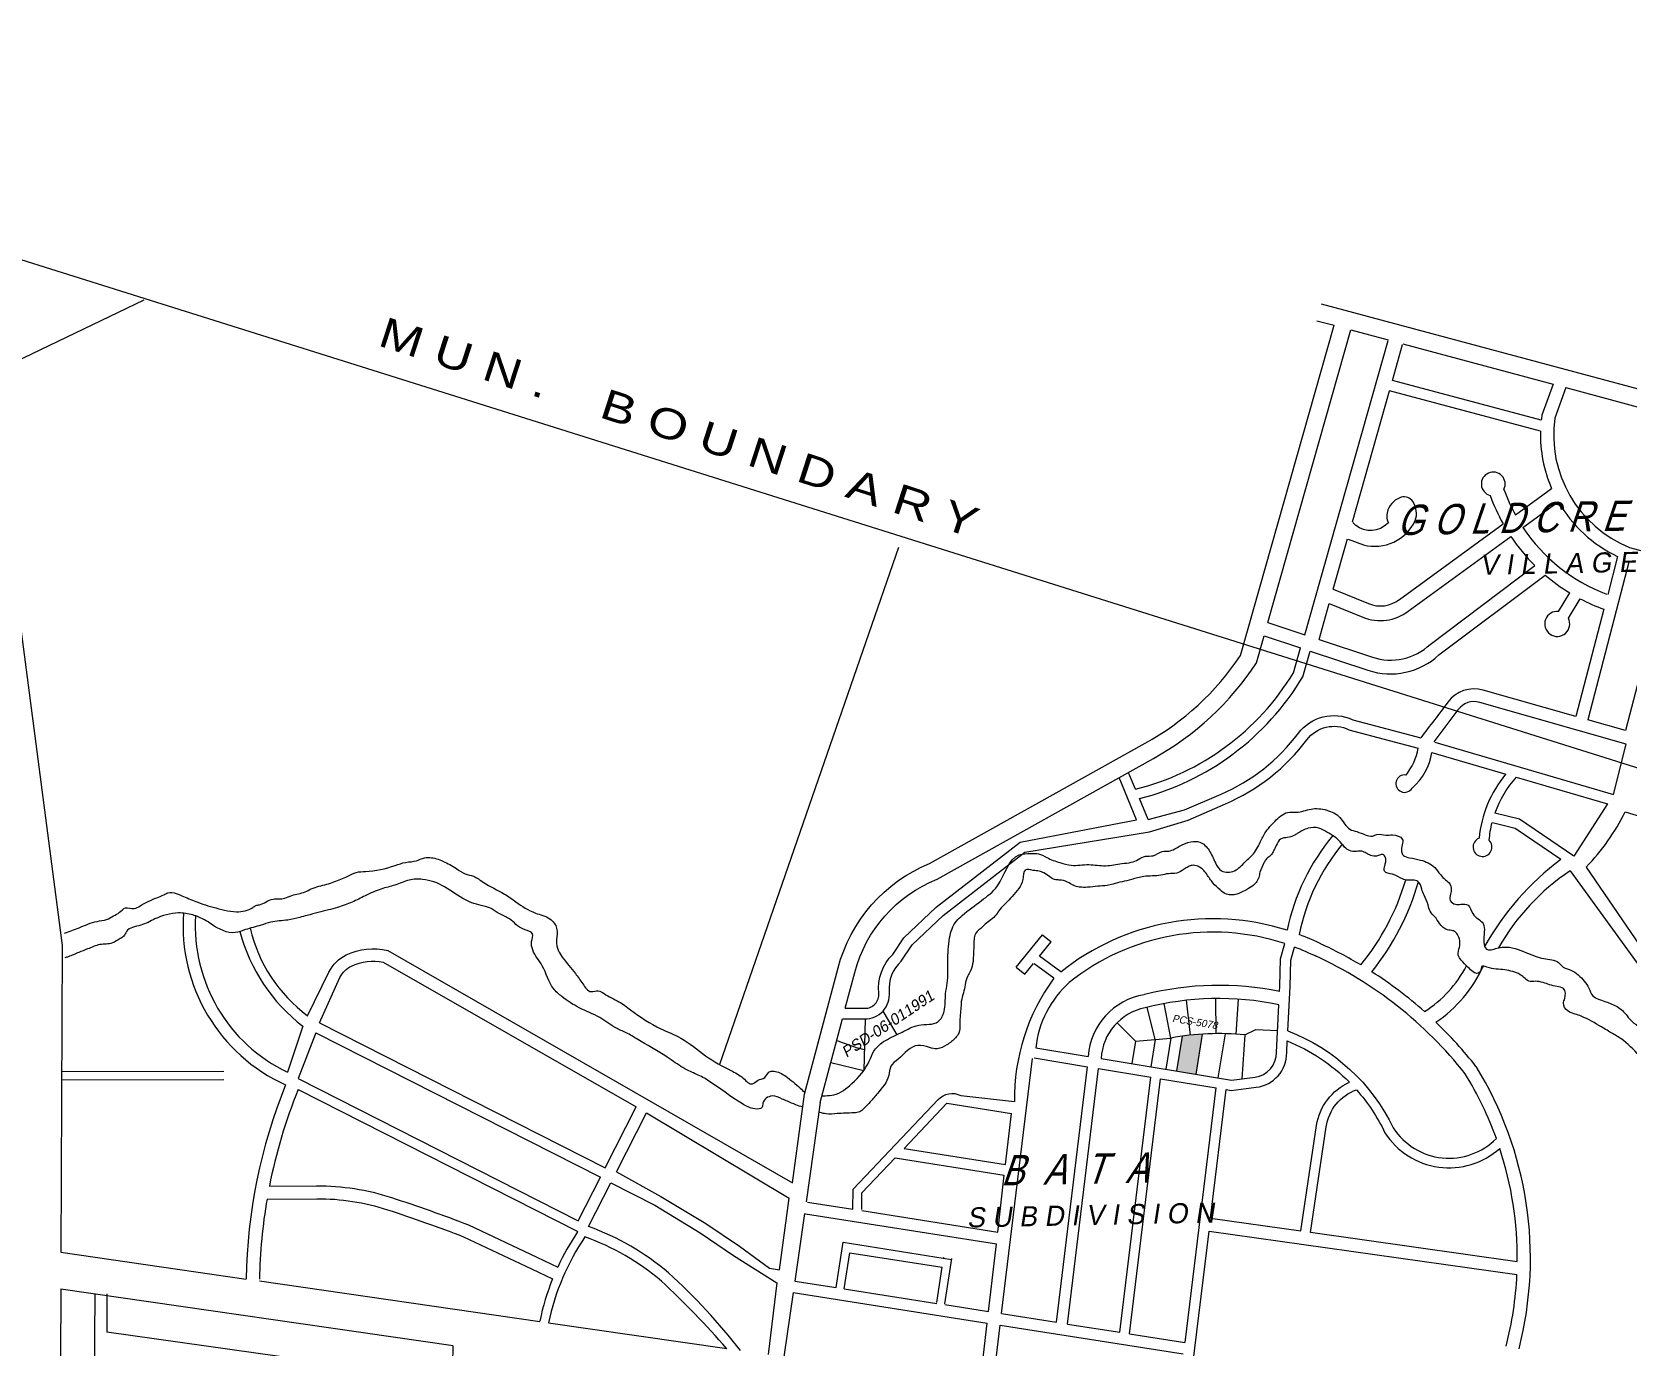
# Model space of a CAD drawing. Header units: metres. Extents: x -460 to 31334, y -1777 to 24987.
# Drawn here: x 103.659 to 104.643, y -744.603 to -743.792 of the extents above; entities that cross this region are included whole.
import ezdxf
from ezdxf.enums import TextEntityAlignment as Align

# ---------------------------------------------------------------- set-up
doc = ezdxf.new("R2010")
doc.units = ezdxf.units.M
doc.header["$MEASUREMENT"] = 0
doc.linetypes.add('ACAD_ISO02W100', pattern=[15, 12, -3])
doc.layers.add('VICINITY_MAP', color=7, linetype='Continuous', lineweight=13)
doc.styles.add('LOT_NO', font='ARIALN.TTF', dxfattribs={"width": 1.5})
doc.styles.add('PX-0', font='leroy')

# ---------------------------------------------------------------- blocks, each defined once
blk = doc.blocks.new('KQEFDFDFG')
at = {"layer": 'VICINITY_MAP', "lineweight": 0}
blk.add_hatch(color=250, dxfattribs=at).paths.add_polyline_path([(26217.275, 5358.327, 0.019453), (26216.393, 5358.237), (26216.141, 5356.712), (26216.985, 5356.572)])
at = {"layer": 'VICINITY_MAP', "color": 250, "lineweight": 0}
for p, q in [((26162.17, 5393.34), (26237.266, 5369.734)), ((26170.804, 5390.542), (26163.83, 5387.194)), ((26222.497, 5390.372), (26241.712, 5385.223)), ((26222.3, 5389.638), (26223.055, 5389.436)), ((26223.79, 5389.239), (26225.435, 5388.798)), ((26226.074, 5388.627), (26232.671, 5386.859)), ((26232.153, 5385.272), (26225.618, 5387.016)), ((26232.12, 5384.793), (26225.496, 5386.56)), ((26233.23, 5386.709), (26241.464, 5384.469)), ((26203.942, 5379.679), (26196.076, 5356.996)), ((26235.506, 5379.29), (26235.07, 5377.619)), ((26236.015, 5379.097), (26234.197, 5372.117)), ((26237.668, 5378.651), (26235.844, 5371.648)), ((26232.916, 5376.877), (26233.409, 5377.69)), ((26233.343, 5376.581), (26233.867, 5377.431)), ((26234.903, 5376.977), (26233.675, 5372.265)), ((26227.484, 5371.147), (26235.33, 5368.842)), ((26235.33, 5368.842), (26235.884, 5371.057)), ((26227.351, 5370.694), (26230.596, 5369.741)), ((26231.056, 5369.606), (26235.067, 5368.428)), ((26214.892, 5367.742), (26214.51, 5368.662)), ((26209.482, 5366.311), (26214.955, 5367.21)), ((26205.895, 5363.54), (26209.482, 5366.311)), ((26204.539, 5362.252), (26205.895, 5363.54)), ((26209.096, 5361.273), (26210.255, 5362.69)), ((26210.132, 5361.748), (26210.643, 5362.372)), ((26210.255, 5362.69), (26210.643, 5362.372)), ((26204.053, 5361.524), (26204.539, 5362.252)), ((26211.07, 5361.056), (26210.132, 5361.748)), ((26209.096, 5361.273), (26209.484, 5360.956)), ((26209.484, 5360.956), (26209.871, 5361.429)), ((26210.755, 5360.777), (26209.888, 5361.417)), ((26215.891, 5358.155), (26215.607, 5359.668)), ((26216.753, 5358.283), (26216.586, 5359.813)), ((26217.88, 5358.35), (26217.864, 5359.889)), ((26218.762, 5358.324), (26218.865, 5359.86)), ((26201.479, 5359.001), (26202.453, 5358.992)), ((26202.474, 5358.992), (26202.418, 5356.733)), ((26203.25, 5359.333), (26203.87, 5358.3)), ((26215.212, 5358.093), (26214.859, 5359.505)), ((26177.794, 5358.674), (26177.122, 5356.651)), ((26178.366, 5358.384), (26177.589, 5356.379)), ((26178.366, 5358.384), (26190.852, 5352.046)), ((26178.518, 5358.82), (26191.059, 5352.454)), ((26214.346, 5358.014), (26213.532, 5358.829)), ((26214.346, 5358.014), (26215.891, 5358.155)), ((26215.891, 5358.155), (26215.666, 5356.79)), ((26216.393, 5358.237), (26216.141, 5356.712)), ((26217.275, 5358.327), (26216.985, 5356.572)), ((26218.278, 5358.347), (26217.958, 5356.412)), ((26219.146, 5358.292), (26219.01, 5356.371)), ((26219.146, 5358.292), (26219.627, 5358.533)), ((26219.627, 5358.533), (26220.578, 5358.483)), ((26201.225, 5358.045), (26202.167, 5357.718)), ((26202.441, 5357.641), (26202.167, 5357.718)), ((26214.346, 5358.014), (26214.184, 5357.035)), ((26215.212, 5358.093), (26215.014, 5356.898)), ((26200.97, 5357.082), (26202.418, 5356.733)), ((26208.464, 5346.062), (26209.823, 5357.257)), ((26210.874, 5345.682), (26212.236, 5356.899)), ((26211.351, 5345.606), (26212.713, 5356.82)), ((26177.589, 5356.379), (26189.884, 5350.139)), ((26213.652, 5345.244), (26215.012, 5356.44)), ((26214.081, 5345.176), (26215.441, 5356.369)), ((26177.585, 5355.897), (26189.86, 5349.666)), ((26199.281, 5351.807), (26199.815, 5355.69)), ((26216.519, 5344.792), (26217.877, 5355.967)), ((26217.638, 5350.246), (26218.324, 5355.893)), ((26191.062, 5352.453), (26192.426, 5355.134)), ((26191.557, 5352.28), (26192.878, 5354.876)), ((26200.505, 5355.33), (26199.881, 5350.966)), ((26204.18, 5353.306), (26206.064, 5355.293)), ((26206.064, 5355.293), (26208.895, 5354.846)), ((26208.636, 5352.604), (26208.895, 5354.846)), ((26204.18, 5353.306), (26208.636, 5352.604)), ((26202.335, 5351.36), (26203.788, 5352.893)), ((26203.788, 5352.893), (26208.582, 5352.137)), ((26189.884, 5350.139), (26190.854, 5352.045)), ((26208.293, 5349.64), (26208.582, 5352.137)), ((26190.335, 5349.88), (26191.315, 5351.805)), ((26191.315, 5351.805), (26193.246, 5350.814)), ((26202.327, 5350.638), (26202.335, 5351.36)), ((26193.246, 5350.814), (26195.227, 5349.614)), ((26199.808, 5350.453), (26199.384, 5347.493)), ((26199.857, 5350.446), (26208.234, 5349.125)), ((26199.938, 5350.957), (26201.933, 5350.643)), ((26202.326, 5350.581), (26208.293, 5349.64)), ((26217.638, 5350.246), (26221.604, 5349.688)), ((26195.227, 5349.614), (26196.699, 5348.615)), ((26201.206, 5347.206), (26201.504, 5349.195)), ((26201.504, 5349.195), (26206.268, 5348.443)), ((26201.858, 5349.139), (26201.858, 5349.142)), ((26207.89, 5346.152), (26208.234, 5349.125)), ((26216.588, 5341.599), (26217.569, 5349.674)), ((26217.569, 5349.674), (26231.086, 5347.774)), ((26222.02, 5349.63), (26231.091, 5348.355)), ((26196.699, 5348.615), (26198.601, 5347.415)), ((26201.56, 5347.153), (26201.797, 5348.734)), ((26201.797, 5348.734), (26205.855, 5348.094)), ((26205.915, 5348.499), (26205.921, 5348.533)), ((26205.976, 5346.492), (26206.274, 5348.48)), ((26205.623, 5346.544), (26205.855, 5348.094)), ((26198.601, 5347.415), (26198.214, 5344.261)), ((26199.312, 5346.992), (26198.907, 5344.161)), ((26199.312, 5346.992), (26207.832, 5345.649)), ((26199.391, 5347.492), (26201.206, 5347.206)), ((26201.56, 5347.15), (26205.618, 5346.51)), ((26168.659, 5346.935), (26168.578, 5334.606)), ((26169.192, 5346.932), (26169.181, 5345.241)), ((26205.97, 5346.455), (26207.89, 5346.152)), ((26207.516, 5342.913), (26207.832, 5345.649)), ((26208.071, 5342.833), (26208.402, 5345.559)), ((26208.402, 5345.559), (26216.434, 5344.292)), ((26208.464, 5346.062), (26210.874, 5345.682)), ((26211.351, 5345.606), (26213.652, 5345.244)), ((26184.359, 5343.117), (26169.181, 5345.241)), ((26214.081, 5345.176), (26216.513, 5344.793)), ((26184.359, 5343.117), (26184.393, 5344.637))]:
    blk.add_line(p, q, dxfattribs=at)
at = {"layer": 'VICINITY_MAP', "color": 250, "linetype": 'ACAD_ISO02W100', "lineweight": 0, "ltscale": 0.0001}
for p, q in [((26167.207, 5356.689), (26175.937, 5356.712)), ((26167.208, 5356.323), (26175.938, 5356.346))]:
    blk.add_line(p, q, dxfattribs=at)
at = {"layer": 'VICINITY_MAP', "color": 250, "lineweight": 0}
for points in [[(26160.213, 5402.311), (26164.096, 5386.082), (26167.231, 5362.217), (26167.174, 5348.758)], [(26220.153, 5376.392), (26223.79, 5389.239)], [(26221.772, 5375.856), (26225.429, 5388.775)], [(26225.618, 5387.016), (26226.065, 5388.595)], [(26223.86, 5380.805), (26225.49, 5386.562)], [(26231.015, 5381.116), (26232.607, 5382.278)], [(26231.349, 5380.562), (26232.901, 5381.694)], [(26223.025, 5377.856), (26223.65, 5380.062)], [(26222.4, 5375.647), (26222.848, 5377.231)], [(26220.153, 5376.392), (26221.772, 5375.856)], [(26219.988, 5375.808), (26221.584, 5375.279)], [(26235.844, 5371.648), (26234.197, 5372.117)], [(26214.338, 5369.076), (26214.052, 5369.763)], [(26233.582, 5366.136), (26233.582, 5366.136), (26231.191, 5367.756), (26230.112, 5368.025)], [(26235.067, 5368.428), (26233.582, 5366.136)], [(26235.832, 5368.079), (26246.756, 5364.756)], [(26233.01, 5365.996), (26231.01, 5367.351), (26230.006, 5367.602)], [(26233.419, 5365.487), (26236.474, 5361.277), (26237.73, 5360.105), (26240.098, 5358.039), (26241.403, 5357.657)], [(26234.127, 5365.662), (26236.88, 5361.625), (26238.087, 5360.5)], [(26220.669, 5360.198), (26220.682, 5360.437), (26220.712, 5361.637), (26220.892, 5362.302)], [(26221.03, 5358.469), (26221.134, 5360.419), (26221.162, 5361.571), (26221.32, 5362.151)], [(26200.505, 5355.33), (26201.479, 5359.001)], [(26209.962, 5357.733), (26212.266, 5357.352)], [(26209.888, 5357.287), (26212.236, 5356.899)], [(26212.713, 5356.82), (26215.012, 5356.44)], [(26215.441, 5356.369), (26217.877, 5355.967)], [(26192.878, 5354.876), (26199.143, 5351.13)], [(26191.557, 5352.28), (26193.501, 5351.201), (26195.485, 5350.02), (26196.954, 5349.027), (26198.281, 5348.06), (26198.709, 5347.983), (26199.143, 5351.13)], [(26167.174, 5348.758), (26175.3, 5347.581)], [(26167.167, 5347.152), (26167.116, 5334.894)], [(26167.167, 5347.152), (26184.394, 5344.656)], [(26175.888, 5347.496), (26188.189, 5345.714)], [(26188.577, 5345.657), (26196.401, 5344.524)]]:
    blk.add_lwpolyline(points, dxfattribs=at)
for points in [[(26199.815, 5355.69), (26201.284, 5361.231, -0.234198), (26205.302, 5365.818), (26214.764, 5371.091, 0.118007), (26218.952, 5374.94), (26223.055, 5389.436)], [(26232.671, 5386.859), (26232.182, 5385.496, 0.009554), (26232.153, 5385.272, 0.009554)], [(26233.23, 5386.709), (26232.745, 5385.356, 0.343673), (26236.03, 5379.69), (26239.564, 5378.737)], [(26232.12, 5384.793, 0.10977), (26232.607, 5382.278, 0.10977)], [(26223.681, 5380.05), (26224.349, 5379.798, 0.358991), (26226.623, 5380.864, 0.232874), (26226.519, 5381.697, 0.329913), (26226.005, 5381.886, 0.114566), (26225.664, 5381.693, 0.118281), (26225.42, 5381.33, 0.203414), (26225.444, 5380.761), (26225.261, 5380.625, -0.395723), (26223.879, 5380.783, -1.232178)], [(26232.901, 5381.694, 0.153623), (26235.506, 5379.29, 0.153623)], [(26223.025, 5377.856), (26224.565, 5377.221, 0.268629), (26225.928, 5377.405), (26230.477, 5380.724)], [(26222.848, 5377.231), (26224.319, 5376.625, 0.267291), (26226.315, 5376.889), (26230.815, 5380.172)], [(26222.006, 5375.139), (26224.547, 5374.296, 0.272309), (26227.664, 5374.966), (26232.327, 5378.472)], [(26222.4, 5375.647), (26224.738, 5374.872, 0.275314), (26227.274, 5375.432), (26231.873, 5378.889)], [(26201.603, 5359.468), (26202.019, 5361.036, -0.236065), (26205.632, 5365.132), (26215.134, 5370.427, 0.120413), (26219.651, 5374.618), (26219.988, 5375.808)], [(26214.338, 5369.076, 0.198638), (26221.274, 5374.188), (26221.584, 5375.279)], [(26214.51, 5368.662, 0.198475), (26221.685, 5374.01), (26222.006, 5375.139)], [(26233.675, 5372.265), (26229.603, 5373.424, 0.310827), (26228.05, 5372.899, -0.002252), (26226.868, 5371.334)], [(26235.884, 5371.057), (26229.45, 5372.887, 0.310827), (26228.497, 5372.565, -0.002015), (26227.437, 5371.161)], [(26214.892, 5367.742), (26216.497, 5368.172), (26218.102, 5368.865, 0.13013), (26221.493, 5371.531, -0.354061), (26223.876, 5372.125), (26226.868, 5371.334)], [(26214.955, 5367.21), (26216.647, 5367.724), (26218.289, 5368.432, 0.13013), (26221.869, 5371.247, -0.361518), (26223.712, 5371.681), (26226.748, 5370.878)], [(26201.603, 5359.468), (26202.458, 5359.46, 0.446035), (26203.07, 5360.128, -0.228277), (26203.692, 5361.828), (26204.178, 5362.556), (26205.589, 5363.896), (26209.284, 5366.75), (26214.391, 5367.726), (26213.62, 5369.583)], [(26220.995, 5362.885, 0.250979), (26211.065, 5361.052)], [(26220.892, 5362.302, 0.253091), (26211.431, 5360.593)], [(26222.546, 5362.252, 0.025957), (26221.531, 5362.698, 0.025957)], [(26177.993, 5359.135), (26178.936, 5361.051, -0.167046), (26179.693, 5361.802, -0.175479), (26181.524, 5361.993), (26199.281, 5351.807)], [(26222.282, 5361.728, 0.026029), (26221.32, 5362.151, 0.026029)], [(26178.518, 5358.82), (26179.42, 5360.812, -0.167046), (26179.928, 5361.317, -0.167048), (26181.324, 5361.485), (26192.426, 5355.134)], [(26212.838, 5357.258), (26218.549, 5356.314), (26219.588, 5356.441, 0.385269), (26220.527, 5357.527), (26220.638, 5359.617)], [(26221.03, 5358.469, -0.191146), (26225.657, 5354.209, 0.477097), (26230.182, 5353.745, 0.477097)], [(26218.324, 5355.893), (26218.54, 5355.857), (26219.643, 5355.993, 0.381763), (26220.979, 5357.518), (26221.006, 5358.026)], [(26221.006, 5358.026, -0.102039), (26223.733, 5356.214, -0.102039)], [(26221.604, 5349.688), (26222.294, 5354.318, -0.255954), (26223.733, 5356.214, -0.202956)], [(26201.933, 5350.643), (26201.943, 5351.519), (26205.677, 5355.455, -0.328861), (26206.679, 5355.634), (26209.031, 5355.364, 0.834843)], [(26222.02, 5349.626), (26222.711, 5354.256, -0.275132), (26224.041, 5355.885, -0.275132)], [(26224.041, 5355.885, -0.069979), (26225.289, 5354.003, 0.461146), (26230.332, 5353.309)], [(26176.322, 5351.656), (26178.396, 5351.669, -0.080243), (26181.678, 5351.159, -0.013664), (26185.064, 5349.955), (26188.061, 5348.532), (26188.98, 5348.107)], [(26176.219, 5351.091), (26178.4, 5351.105, -0.080243), (26181.504, 5350.622, -0.013583), (26184.841, 5349.437), (26187.822, 5348.021), (26188.743, 5347.595)]]:
    blk.add_lwpolyline(points, format="xyb", dxfattribs=at)
for centre, radius, start, end in [((26230.046, 5382.469), 0.524, 333.40076, 254.9059), ((26237.715, 5384.786), 8.3, 199.88072, 209.30216), ((26237.715, 5384.786), 7.639, 199.51033, 208.70967), ((26237.715, 5384.786), 7.639, 213.56589, 249.35766), ((26237.715, 5384.786), 8.3, 213.76893, 225.26748), ((26237.715, 5384.786), 8.3, 229.52778, 238.75488), ((26237.715, 5384.786), 8.3, 242.3843, 250.19774), ((26232.853, 5376.33), 0.55, 83.37127, 27.0761), ((26224.158, 5371.334), 2.63, 321.48868, 350.0181), ((26224.832, 5371.067), 2.547, 310.40543, 351.58059), ((26226.152, 5369.32), 0.382, 80.51454, 329.81502), ((26234.594, 5366.421), 5.197, 140.46523, 174.4543), ((26234.594, 5366.421), 4.76, 138.00548, 160.30928), ((26227.286, 5372.298), 9.531, 315.86727, 333.72714), ((26234.594, 5366.421), 4.76, 165.57433, 174.93357), ((26230.266, 5360.966), 9.468, 140.10167, 168.30695), ((26230.266, 5360.966), 8.906, 140.10167, 168.78633), ((26229.572, 5366.538), 0.413, 111.29164, 47.20038), ((26240.472, 5356.092), 12.4, 126.99352, 150.61466), ((26238.846, 5357.291), 9.831, 123.51315, 150.60214), ((26216.074, 5368.058), 10.552, 320.61874, 343.69257), ((26216.074, 5368.058), 11.114, 321.00848, 344.08434), ((26180.197, 5363.084), 7.665, 175.86746, 245.61195), ((26180.197, 5363.084), 7.13, 176.49937, 244.45391), ((26182.539, 5364.83), 7.773, 194.91966, 232.38042), ((26182.014, 5364.507), 6.711, 193.18087, 233.18581), ((26214.77, 5345.518), 17.878, 38.22361, 65.27231), ((26214.77, 5345.518), 18.454, 59.15983, 65.27231), ((26205.145, 5360.332), 1.617, 132.50576, 185.59547), ((26214.77, 5345.518), 18.454, 48.38599, 57.39891), ((26224.144, 5363.817), 5.346, 302.62436, 332.24771), ((26224.144, 5363.817), 6.013, 304.28596, 335.38852), ((26217.902, 5355.52), 8.872, 143.66286, 181.00176), ((26214.453, 5357.233), 4.519, 131.96108, 173.65233), ((26217.993, 5346.941), 13.524, 78.58555, 103.9051), ((26202.464, 5360.069), 1.077, 269.44134, 5.59547), ((26215.208, 5357.149), 2.949, 99.51155, 176.06289), ((26217.993, 5346.941), 12.948, 78.21111, 104.45362), ((26215.208, 5357.149), 2.373, 100.86099, 177.38927), ((26214.77, 5345.518), 18.454, 38.11998, 46.25186), ((26217.993, 5346.941), 11.409, 84.1981, 100.61709), ((26215.66, 5348.493), 16.018, 345.65162, 31.70018), ((26199.123, 5347.175), 23.827, 157.99249, 179.02344), ((26215.66, 5348.493), 15.442, 19.88495, 31.5805), ((26199.123, 5347.175), 23.237, 157.95511, 168.88004), ((26215.66, 5348.493), 15.442, 359.48071, 18.17127), ((26199.123, 5347.175), 23.237, 170.29694, 179.02344), ((26186.479, 5339.155), 11.397, 49.72187, 70.22544), ((26199.01, 5343.467), 10.66, 145.98905, 168.14455), ((26199.01, 5343.467), 11.052, 145.98905, 155.17461), ((26186.479, 5339.155), 10.919, 49.72187, 70.22544), ((26175.524, 5327.755), 27.195, 37.83606, 47.64042), ((26215.66, 5348.493), 15.442, 345.53873, 357.33059), ((26199.01, 5343.467), 11.052, 158.10261, 168.14455), ((26165.721, 5317.726), 40.735, 41.13595, 46.95625)]:
    blk.add_arc(centre, radius, start, end, dxfattribs=at)
for points, knots in [([(26200.583, 5355.624), (26200.632, 5355.624), (26200.803, 5355.626), (26201.296, 5355.657), (26202.004, 5356.207), (26202.591, 5356.887), (26202.825, 5357.603), (26203.262, 5358.036), (26203.85, 5358.273), (26204.375, 5358.571), (26204.952, 5358.8), (26205.667, 5358.681), (26206.025, 5359.416), (26205.965, 5359.996), (26206.126, 5360.718), (26206.095, 5361.546), (26206.121, 5362.472), (26206.356, 5363.202), (26206.914, 5363.698), (26207.551, 5364.165), (26208.536, 5364.893), (26208.794, 5366.26), (26209.691, 5366.248), (26210.113, 5366.279), (26210.506, 5366.026), (26210.985, 5365.861), (26211.605, 5365.675), (26212.284, 5365.821), (26213.028, 5365.662), (26213.642, 5365.817), (26214.132, 5365.841), (26214.471, 5365.976), (26214.761, 5366.183), (26215.167, 5366.097), (26215.456, 5366.382), (26215.904, 5366.324), (26216.281, 5366.608), (26216.726, 5366.778), (26217.232, 5366.807), (26217.622, 5366.381), (26217.807, 5365.908), (26218.093, 5365.393), (26218.754, 5365.431), (26219.13, 5365.894), (26219.634, 5366.294), (26219.849, 5366.872), (26220.143, 5367.341), (26220.512, 5367.722), (26220.902, 5368.116), (26221.504, 5368.019), (26222.047, 5368.269), (26222.734, 5368.196), (26223.375, 5367.9), (26223.609, 5367.314), (26224.089, 5367.217), (26224.395, 5367.085), (26224.711, 5366.974), (26224.992, 5367.145), (26225.303, 5367.037), (26225.663, 5367.098), (26226.233, 5366.939), (26225.943, 5366.458), (26226.098, 5366.12), (26226.447, 5366.051), (26226.914, 5365.969), (26227.445, 5365.755), (26227.7, 5365.341), (26227.921, 5365.104), (26228.239, 5364.905), (26228.19, 5364.528), (26228.101, 5364.175), (26228.374, 5363.989), (26228.643, 5364.039), (26229.03, 5364.046), (26229.099, 5363.49), (26229.819, 5363.215), (26229.557, 5362.552), (26229.722, 5361.931), (26230.172, 5362.099), (26230.733, 5362.208), (26231.453, 5361.926), (26232.194, 5361.609), (26232.851, 5361.604), (26233.117, 5361.214), (26233.606, 5361.127), (26233.97, 5360.755), (26234.261, 5360.355), (26234.358, 5359.995), (26234.942, 5359.737), (26235.659, 5359.578), (26236.061, 5358.889), (26236.743, 5358.492), (26237.535, 5357.797), (26237.96, 5356.868), (26238.497, 5356.245), (26238.621, 5355.699), (26238.921, 5355.246), (26239.203, 5354.965), (26239.42, 5354.78), (26239.689, 5354.658), (26239.846, 5354.864), (26240.12, 5354.967), (26240.433, 5354.86), (26240.678, 5355.042), (26240.98, 5355.209), (26241.312, 5355.014), (26241.564, 5354.8), (26241.851, 5354.505), (26241.945, 5353.947), (26242.431, 5353.819), (26242.69, 5353.518), (26242.867, 5353.113), (26243.254, 5352.917), (26243.55, 5352.614), (26244.031, 5352.502), (26244.62, 5352.568), (26244.862, 5352.107), (26245.298, 5352.145), (26245.59, 5351.783), (26245.999, 5351.887), (26246.273, 5351.714), (26246.429, 5351.482), (26246.515, 5351.258), (26246.679, 5351.019), (26247.059, 5351.022), (26247.604, 5351.091), (26248.334, 5350.892), (26249.093, 5350.966), (26249.719, 5351.162), (26250.013, 5351.842), (26250.735, 5352.151), (26251.043, 5353.021), (26251.678, 5352.963), (26251.782, 5353.469), (26252.218, 5353.13), (26252.427, 5353.454), (26252.758, 5353.542), (26253.139, 5353.486), (26253.51, 5353.509), (26253.887, 5353.373), (26254.04, 5353.796), (26254.386, 5353.663), (26254.7, 5353.922), (26254.835, 5354.522), (26255.542, 5354.757), (26256.165, 5354.733), (26256.677, 5354.609), (26257.21, 5354.527), (26257.703, 5354.324), (26258.131, 5354.081), (26258.549, 5354.235), (26259.034, 5354.381), (26259.585, 5354.388), (26259.916, 5354.75), (26260.258, 5354.803), (26260.615, 5355.022), (26260.579, 5355.438), (26260.251, 5355.484), (26260.009, 5355.661), (26259.662, 5355.72), (26259.298, 5356.037), (26259.547, 5356.711), (26259.786, 5357.197), (26260.094, 5357.607), (26260.367, 5357.698), (26260.725, 5357.738), (26261.042, 5357.971), (26261.509, 5357.974), (26261.943, 5358.065), (26262.364, 5357.878), (26262.719, 5358.057), (26263.071, 5358.083), (26263.507, 5358.181), (26263.795, 5358.473), (26264.143, 5358.797), (26264.49, 5358.99), (26264.972, 5359.215), (26265.376, 5359.034), (26265.896, 5358.953), (26266.491, 5358.956), (26266.826, 5359.498), (26267.277, 5359.609), (26267.469, 5359.85), (26267.573, 5359.976), (26267.616, 5360.027)], [0.0787088, 0.0787088, 0.0787088, 0.0787088, 0.0790088, 0.0797596, 0.0816836, 0.0842272, 0.0852012, 0.0862257, 0.0878691, 0.0890617, 0.0899153, 0.0916957, 0.0927605, 0.0943289, 0.0952853, 0.0972516, 0.0993731, 0.1010034, 0.1017164, 0.1039014, 0.105859, 0.1092542, 0.1103319, 0.1109831, 0.1118122, 0.1130804, 0.1141216, 0.1157156, 0.1172173, 0.1186898, 0.119541, 0.1201995, 0.1209127, 0.1216289, 0.1225171, 0.1231034, 0.1242392, 0.1252368, 0.1260505, 0.127155, 0.1284197, 0.129304, 0.1304753, 0.1317244, 0.1328971, 0.1343526, 0.1354074, 0.1362583, 0.1376651, 0.1384457, 0.139799, 0.1412035, 0.1425588, 0.1439449, 0.1446033, 0.1454065, 0.1460698, 0.1464812, 0.1472969, 0.1478823, 0.1488431, 0.1499524, 0.1503451, 0.150943, 0.1519448, 0.1533852, 0.1541979, 0.1548649, 0.1553942, 0.1563372, 0.1568907, 0.1574696, 0.1579574, 0.1586151, 0.1594742, 0.1607616, 0.1624519, 0.16311, 0.1640554, 0.164681, 0.1667717, 0.1684277, 0.1697858, 0.1703835, 0.1711265, 0.1726711, 0.1734016, 0.1742011, 0.1747699, 0.1771494, 0.1784647, 0.1793947, 0.1819474, 0.1847797, 0.1855733, 0.1869314, 0.1881133, 0.1888722, 0.1893343, 0.1899419, 0.1903126, 0.1907655, 0.1916762, 0.1920836, 0.1925789, 0.1937022, 0.1940478, 0.1946472, 0.1962017, 0.1969882, 0.1974715, 0.1985985, 0.1995938, 0.2000312, 0.2011624, 0.2025275, 0.2031946, 0.2039362, 0.2048842, 0.2056674, 0.2062363, 0.2067502, 0.2073609, 0.2077316, 0.2084268, 0.2094355, 0.2112109, 0.2128724, 0.2141966, 0.2148548, 0.2172236, 0.2186764, 0.2197574, 0.2202536, 0.2210509, 0.2218093, 0.2221488, 0.223125, 0.2241056, 0.2245012, 0.2253088, 0.2259601, 0.2263118, 0.2276556, 0.2294463, 0.2302275, 0.2315223, 0.2326582, 0.2335037, 0.2348406, 0.235377, 0.23615, 0.238004, 0.2384204, 0.2390374, 0.2400989, 0.2405908, 0.241129, 0.2418562, 0.2424424, 0.24327, 0.2443921, 0.2462832, 0.2468125, 0.2474405, 0.2479699, 0.2490207, 0.2497067, 0.2507805, 0.2517055, 0.2522818, 0.2531052, 0.2538782, 0.2549448, 0.2555443, 0.256795, 0.2573813, 0.2587079, 0.2592373, 0.2606775, 0.2619472, 0.2627763, 0.263374, 0.2637841, 0.2637841, 0.2637841, 0.2637841]), ([(26261.421, 5355.042), (26261.312, 5354.944), (26261.094, 5354.748), (26260.785, 5354.559), (26260.539, 5354.363), (26260.365, 5354.216), (26260.224, 5354.004), (26259.962, 5353.988), (26259.99, 5353.748), (26259.733, 5353.756), (26259.689, 5353.525), (26259.511, 5353.459), (26259.356, 5353.465), (26259.27, 5353.371), (26259.237, 5353.267), (26259.132, 5353.286), (26259.035, 5353.282), (26258.879, 5353.246), (26258.371, 5353.049), (26257.774, 5353.456), (26257.19, 5353.58), (26256.961, 5353.611), (26256.742, 5353.678), (26256.495, 5353.712), (26256.213, 5353.741), (26256.01, 5353.793), (26255.81, 5353.773), (26255.725, 5353.608), (26255.616, 5353.465), (26255.428, 5353.433), (26255.282, 5353.273), (26255.164, 5353.031), (26254.961, 5352.788), (26254.64, 5352.716), (26254.324, 5352.47), (26253.925, 5352.606), (26253.537, 5352.643), (26253.151, 5352.901), (26252.996, 5352.53), (26252.758, 5352.587), (26252.581, 5352.478), (26252.399, 5352.58), (26252.226, 5352.51), (26252.087, 5352.384), (26251.926, 5352.24), (26251.779, 5352.093), (26251.65, 5351.915), (26251.588, 5351.7), (26251.219, 5351.484), (26250.976, 5351.182), (26250.835, 5350.788), (26250.51, 5350.65), (26250.346, 5350.33), (26250.026, 5350.259), (26249.936, 5349.922), (26249.463, 5349.9), (26248.97, 5349.924), (26248.499, 5349.768), (26248.114, 5349.969), (26247.838, 5350.093), (26247.54, 5350.1), (26247.204, 5350.056), (26246.81, 5350.042), (26246.446, 5350.013), (26246.152, 5349.996), (26245.878, 5350.053), (26245.607, 5350.281), (26245.425, 5350.548), (26245.395, 5350.851), (26245.157, 5350.966), (26244.926, 5351.25), (26244.483, 5351.256), (26243.974, 5351.452), (26243.432, 5351.533), (26242.922, 5351.819), (26242.498, 5352.205), (26242.084, 5352.644), (26241.702, 5353.188), (26241.472, 5353.666), (26241.059, 5354.022), (26240.636, 5353.922), (26240.292, 5353.963), (26240.026, 5354.039), (26239.872, 5353.862), (26239.635, 5353.85), (26239.358, 5353.784), (26238.839, 5353.787), (26238.297, 5354.217), (26238.25, 5354.749), (26238.045, 5355.176), (26237.534, 5355.657), (26237.342, 5356.405), (26236.948, 5356.969), (26236.401, 5357.385), (26235.942, 5357.981), (26235.279, 5358.348), (26234.674, 5358.717), (26234.137, 5359.033), (26233.624, 5359.221), (26233.288, 5359.301), (26233.072, 5359.636), (26233.228, 5359.948), (26233.23, 5360.366), (26232.823, 5360.42), (26232.529, 5360.483), (26232.219, 5360.605), (26231.932, 5360.664), (26231.55, 5360.597), (26231.297, 5360.951), (26230.902, 5361.077), (26230.549, 5361.161), (26230.142, 5361.17), (26229.865, 5361.231), (26229.528, 5361.354), (26229.519, 5361.145), (26229.33, 5360.856), (26228.935, 5361.281), (26228.678, 5361.509), (26228.45, 5361.82), (26228.574, 5362.108), (26228.59, 5362.375), (26228.542, 5362.6), (26228.44, 5362.787), (26228.248, 5362.89), (26227.958, 5362.88), (26227.683, 5363.153), (26227.513, 5363.481), (26227.24, 5363.695), (26227.191, 5364.065), (26227.029, 5364.374), (26226.89, 5364.708), (26226.818, 5365.05), (26226.512, 5365.098), (26226.289, 5365.066), (26225.972, 5365.156), (26225.706, 5365.368), (26225.206, 5365.388), (26225.282, 5365.704), (26225.329, 5365.886), (26225.346, 5366.069), (26225.217, 5366.24), (26225.037, 5366.176), (26224.849, 5366.116), (26224.633, 5366.171), (26224.455, 5366.28), (26224.269, 5366.376), (26224.016, 5366.336), (26223.731, 5366.341), (26223.48, 5366.569), (26223.298, 5366.807), (26223.035, 5367.034), (26222.733, 5367.187), (26222.38, 5367.421), (26221.883, 5367.389), (26221.543, 5367.195), (26221.263, 5367.013), (26221.017, 5366.941), (26220.666, 5366.939), (26220.531, 5366.631), (26220.426, 5366.416), (26220.345, 5366.243), (26220.211, 5366.114), (26220.056, 5366.006), (26219.943, 5365.75), (26219.809, 5365.503), (26219.76, 5365.194), (26219.647, 5364.97), (26219.423, 5364.778), (26219.131, 5364.621), (26218.779, 5364.444), (26218.351, 5364.403), (26218.03, 5364.683), (26217.718, 5364.954), (26217.51, 5365.298), (26217.261, 5365.621), (26216.923, 5365.792), (26216.643, 5365.671), (26216.428, 5365.542), (26216.159, 5365.352), (26215.791, 5365.396), (26215.327, 5365.243), (26214.765, 5365.299), (26214.078, 5365.075), (26213.534, 5364.972), (26213.05, 5364.823), (26212.67, 5364.834), (26212.268, 5364.758), (26211.902, 5364.767), (26211.598, 5364.844), (26211.341, 5365.029), (26211.055, 5365.102), (26210.773, 5365.084), (26210.559, 5365.244), (26210.355, 5365.395), (26210.096, 5365.497), (26209.835, 5365.501), (26209.397, 5365.628), (26209.433, 5365.074), (26209.229, 5364.707), (26208.932, 5364.392), (26208.668, 5364.072), (26208.393, 5363.838), (26208.178, 5363.45), (26207.822, 5363.24), (26207.527, 5362.935), (26207.257, 5362.731), (26207.252, 5362.273), (26207.229, 5361.895), (26207.214, 5361.455), (26207.135, 5361.151), (26206.941, 5360.843), (26206.864, 5360.509), (26206.795, 5360.131), (26206.686, 5359.812), (26206.685, 5359.48), (26206.637, 5359.156), (26206.633, 5358.778), (26206.634, 5358.414), (26206.397, 5358.096), (26206.086, 5357.856), (26205.677, 5357.64), (26205.24, 5357.751), (26204.581, 5357.965), (26204.109, 5357.325), (26203.543, 5356.96), (26203.538, 5356.309), (26203.103, 5355.838), (26202.723, 5355.37), (26202.463, 5355.107), (26202.243, 5354.885), (26201.813, 5354.864), (26201.331, 5354.851), (26200.828, 5354.8), (26200.564, 5354.864), (26200.46, 5354.892), (26200.443, 5354.897)], [0, 0, 0, 0, 0.0008976, 0.001796, 0.0022112, 0.0028284, 0.0031807, 0.0037576, 0.0039692, 0.0043783, 0.0048516, 0.0051679, 0.0054616, 0.0057551, 0.0059048, 0.0060294, 0.0063202, 0.0065319, 0.0070055, 0.0095954, 0.0102804, 0.010704, 0.0110063, 0.0116824, 0.0122287, 0.012734, 0.0129866, 0.0133694, 0.0137804, 0.014043, 0.0144844, 0.0150257, 0.0157303, 0.0163087, 0.0169961, 0.0180419, 0.018596, 0.019533, 0.0200916, 0.0203824, 0.0208876, 0.0212301, 0.0215325, 0.0219477, 0.0223891, 0.0228588, 0.0232159, 0.023736, 0.0241512, 0.0257497, 0.0260281, 0.026651, 0.0277408, 0.0280571, 0.0285061, 0.0295844, 0.030415, 0.0317053, 0.0323378, 0.0330087, 0.0335503, 0.0341332, 0.0350894, 0.0359626, 0.0363779, 0.0368917, 0.037631, 0.0384857, 0.038828, 0.0393866, 0.0399451, 0.0410234, 0.0418509, 0.0433227, 0.0443271, 0.0453857, 0.0468269, 0.0480243, 0.0494411, 0.0500859, 0.0511666, 0.0518363, 0.0522951, 0.0526868, 0.0531104, 0.0536977, 0.0544465, 0.0562434, 0.05723, 0.0576388, 0.0591252, 0.0614097, 0.0622157, 0.0633024, 0.0655923, 0.0667325, 0.0679078, 0.0699527, 0.0705312, 0.0712564, 0.0720549, 0.0724882, 0.0733839, 0.0740013, 0.0746862, 0.0753036, 0.0760206, 0.0764775, 0.0775491, 0.0782743, 0.0789997, 0.0797932, 0.0806494, 0.0811081, 0.0812793, 0.081786, 0.0828116, 0.0837221, 0.0842423, 0.0849587, 0.0854585, 0.0858817, 0.0863659, 0.0867006, 0.087165, 0.0880794, 0.0888278, 0.0894763, 0.0900806, 0.0910162, 0.0915915, 0.0923714, 0.092845, 0.0933018, 0.0937754, 0.0947768, 0.0955403, 0.0960401, 0.0963823, 0.0967559, 0.0971386, 0.0974323, 0.0978152, 0.0983693, 0.0987041, 0.0991131, 0.0996058, 0.1002399, 0.1007717, 0.1015957, 0.1020957, 0.1028792, 0.103678, 0.1046333, 0.1057296, 0.1060644, 0.1066691, 0.1073045, 0.1080187, 0.1084828, 0.1088175, 0.1091698, 0.1096111, 0.1099458, 0.1108561, 0.1113294, 0.1118495, 0.1123495, 0.1131118, 0.1138753, 0.114789, 0.1155034, 0.1163842, 0.1173399, 0.1179299, 0.1189171, 0.119311, 0.1197386, 0.1204815, 0.1212302, 0.1219063, 0.1234453, 0.124594, 0.1262969, 0.126851, 0.1276827, 0.1286002, 0.129349, 0.1299138, 0.1304907, 0.1312666, 0.131684, 0.1321683, 0.1328248, 0.1332721, 0.1338184, 0.1345257, 0.1354038, 0.1362765, 0.1372178, 0.1380109, 0.138833, 0.1393976, 0.1406948, 0.1412534, 0.1420466, 0.1425925, 0.1439232, 0.1444229, 0.1452896, 0.1458097, 0.1466367, 0.1473616, 0.148177, 0.1486768, 0.1493872, 0.1501768, 0.1510162, 0.1515229, 0.1525281, 0.1534613, 0.1541783, 0.1552372, 0.1573908, 0.1583014, 0.1591571, 0.1610453, 0.1620452, 0.1628672, 0.1633406, 0.1638869, 0.1653827, 0.1663795, 0.1669336, 0.1670392, 0.1670392, 0.1670392, 0.1670392]), ([(26167.329, 5362.752), (26167.544, 5362.829), (26168.022, 5363.001), (26168.615, 5363.284), (26169.164, 5363.318), (26169.468, 5363.52), (26169.759, 5363.652), (26169.998, 5363.96), (26170.369, 5363.772), (26170.801, 5364.066), (26171.228, 5364.261), (26171.65, 5364.414), (26171.911, 5364.575), (26172.237, 5364.522), (26172.644, 5364.313), (26173.121, 5364.156), (26173.545, 5363.974), (26174.113, 5363.838), (26174.65, 5363.663), (26175.256, 5363.719), (26175.544, 5363.832), (26175.724, 5363.987), (26176.056, 5364.006), (26176.345, 5364.29), (26176.741, 5364.249), (26177.024, 5364.289), (26177.385, 5364.47), (26177.812, 5364.5), (26178.277, 5364.785), (26178.725, 5364.861), (26179.26, 5365.039), (26179.691, 5365.211), (26180.124, 5365.458), (26180.854, 5365.457), (26181.578, 5365.622), (26182.297, 5365.896), (26182.726, 5365.892), (26183.053, 5366.061), (26183.463, 5366.106), (26183.975, 5365.915), (26184.48, 5365.649), (26184.884, 5365.339), (26185.335, 5365.276), (26185.854, 5364.863), (26186.527, 5364.579), (26187.244, 5364.058), (26187.881, 5363.623), (26188.618, 5363.49), (26189.02, 5362.972), (26188.897, 5362.467), (26188.965, 5362.018), (26189.287, 5361.55), (26189.696, 5361.08), (26190.058, 5360.578), (26190.364, 5360.098), (26190.758, 5360.288), (26191.143, 5360.003), (26191.642, 5359.796), (26192.432, 5359.204), (26193.3, 5358.603), (26194.527, 5358.155), (26195.42, 5357.347), (26196.406, 5356.808), (26197.072, 5356.494), (26197.48, 5356.021), (26197.755, 5356.352), (26198.088, 5356.36), (26198.245, 5356.775), (26198.699, 5356.673), (26199.127, 5356.387), (26199.493, 5356.085), (26199.761, 5355.826), (26199.837, 5355.777)], [0, 0, 0, 0, 0.00140045, 0.00312004, 0.00398861, 0.00468339, 0.00530963, 0.00597777, 0.00675853, 0.00735013, 0.00900117, 0.00970166, 0.01009459, 0.01084543, 0.01155862, 0.01292946, 0.01390776, 0.01438128, 0.01651188, 0.01729513, 0.01806811, 0.01837486, 0.01870653, 0.02003506, 0.02055543, 0.02107984, 0.02176893, 0.02300731, 0.02361828, 0.02507012, 0.02574918, 0.02707772, 0.02792322, 0.02873888, 0.03147275, 0.03245109, 0.03343539, 0.03402166, 0.03467536, 0.03589954, 0.03728295, 0.03820322, 0.03895402, 0.03999148, 0.04217762, 0.04341361, 0.04542674, 0.04684012, 0.04786807, 0.04900601, 0.04986094, 0.05057458, 0.05245358, 0.05359872, 0.05463349, 0.05525483, 0.05583654, 0.05736083, 0.05864218, 0.06183468, 0.06382707, 0.06654528, 0.06917187, 0.07048866, 0.07145379, 0.07199496, 0.07269546, 0.0732949, 0.07427274, 0.07488625, 0.07657627, 0.07713979, 0.07713979, 0.07713979, 0.07713979]), ([(26199.736, 5355.121), (26199.633, 5355.154), (26199.404, 5355.231), (26199.108, 5355.365), (26198.768, 5355.504), (26198.387, 5355.712), (26197.957, 5355.431), (26197.985, 5355.036), (26197.494, 5355.029), (26196.743, 5355.449), (26195.996, 5356.04), (26195.206, 5356.521), (26194.667, 5356.72), (26194.147, 5357.061), (26193.434, 5357.572), (26192.714, 5357.948), (26192.014, 5358.389), (26191.413, 5358.626), (26190.806, 5359.131), (26189.932, 5359.435), (26189.259, 5359.882), (26188.61, 5360.444), (26188.421, 5361.276), (26187.891, 5361.867), (26187.794, 5362.368), (26187.973, 5362.818), (26187.293, 5362.915), (26186.971, 5363.385), (26186.422, 5363.579), (26186.088, 5363.845), (26185.699, 5363.963), (26185.311, 5364.044), (26184.715, 5364.299), (26184.064, 5364.829), (26183.199, 5365.154), (26182.427, 5365.122), (26181.852, 5364.85), (26181.179, 5364.707), (26180.562, 5364.424), (26179.949, 5364.101), (26179.403, 5363.905), (26178.898, 5363.772), (26178.451, 5363.666), (26178.035, 5363.55), (26177.593, 5363.428), (26177.063, 5363.303), (26176.476, 5363.295), (26175.874, 5363.069), (26175.349, 5362.958), (26174.624, 5362.653), (26173.976, 5363.008), (26173.429, 5363.388), (26172.94, 5363.587), (26172.188, 5363.705), (26171.388, 5363.462), (26170.716, 5363.06), (26170.076, 5363.008), (26169.964, 5362.612), (26169.705, 5362.495), (26169.4, 5362.255), (26168.858, 5362.309), (26168.392, 5362.075), (26167.923, 5361.911), (26167.605, 5361.753), (26167.397, 5361.693), (26167.349, 5361.679)], [0.16855555, 0.16855555, 0.16855555, 0.16855555, 0.16921914, 0.17003717, 0.17053895, 0.17149778, 0.17253584, 0.17291849, 0.1735946, 0.17476702, 0.17856555, 0.17919941, 0.18044387, 0.18206812, 0.18299009, 0.18582478, 0.18703545, 0.1880569, 0.18976141, 0.1918043, 0.19365854, 0.19471542, 0.19696226, 0.1986356, 0.19938726, 0.20009769, 0.20098932, 0.20255895, 0.20359961, 0.20444042, 0.20515009, 0.20605715, 0.20687517, 0.20909525, 0.21117093, 0.21237613, 0.21372892, 0.21501841, 0.21658392, 0.21786593, 0.21927123, 0.22012744, 0.22106445, 0.22209189, 0.22277686, 0.2238765, 0.22542219, 0.22632925, 0.22778996, 0.22873704, 0.23099728, 0.23174587, 0.23288015, 0.23418431, 0.2363603, 0.23775633, 0.23915235, 0.23963645, 0.2400282, 0.24082699, 0.24195529, 0.24313728, 0.2439782, 0.24500391, 0.24530627, 0.24530627, 0.24530627, 0.24530627])]:
    blk.add_open_spline(points, degree=3, knots=knots, dxfattribs=at)
at = {"layer": 'VICINITY_MAP', "color": 250, "lineweight": 0, "style": 'LOT_NO', "width": 1.5}
blk.add_text('M U N .    B O U N D A R Y', height=1.32075, rotation=342.04592, dxfattribs=at).set_placement((26193.983, 5383.954), align=Align.BOTTOM_CENTER)
at = {"layer": 'VICINITY_MAP', "color": 250, "lineweight": 0, "ltscale": 2, "style": 'LOT_NO', "oblique": 20}
blk.add_text('G O L D C R E S T', height=1.32075, rotation=1.14207, dxfattribs=at).set_placement((26232.207, 5379.952), align=Align.BOTTOM_CENTER)
at = {"layer": 'VICINITY_MAP', "color": 250, "lineweight": 0}
for s, height, rotation, style, oblique, p in [('V I L L A G E', 0.8805, 1.14207, 'PX-0', 10, (26232.913, 5378.284)), ('PSD-06-011991', 0.48917, 33.70081, 'PX-0', 10, (26203.686, 5358.456)), ('PCS-5078', 0.3261, 350.62023, 'PX-0', 10, (26216.913, 5358.607)), ('B  A  T  A', 1.3207, 1.14207, 'LOT_NO', 20, (26211.672, 5351.352)), ('S U B D I V I S I O N', 0.8805, 1.14207, 'PX-0', 10, (26212.378, 5349.684))]:
    blk.add_text(s, height=height, rotation=rotation, dxfattribs=dict(at, style=style, oblique=oblique)).set_placement(p, align=Align.BOTTOM_CENTER)

msp = doc.modelspace()

# ---------------------------------------------------------------- linework, layer by layer
at = {"layer": 'VICINITY_MAP', "color": 250, "lineweight": 0}
msp.add_line((104.38511, -744.53222), (104.57516, -744.55894), dxfattribs=at)

# ---------------------------------------------------------------- block references
at = {"color": 252, "lineweight": 13, "xscale": 0.01406005031200456, "yscale": 0.01406005031200456, "zscale": 0.01406005031200456}
msp.add_blockref('KQEFDFDFG', (-264.23522, -819.74891), dxfattribs=at)

doc.saveas('drawing.dxf')
